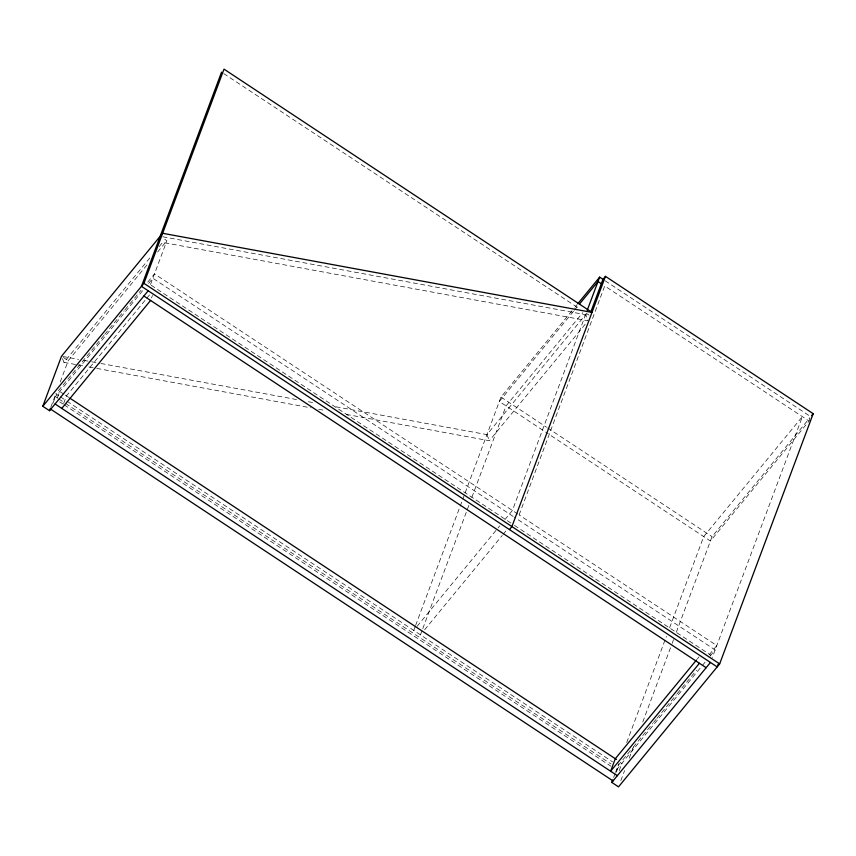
<?xml version="1.0" encoding="UTF-8"?>
<svg xmlns="http://www.w3.org/2000/svg" width="856" height="856" viewBox="0 0 856 856"><rect width="100%" height="100%" fill="white"/><g stroke="black" fill="none" stroke-linecap="round" stroke-linejoin="round"><path stroke-width="0.64" stroke-dasharray="4.28 3.21" d="M50.921 406.964L56.068 393.204M60.273 381.947L68.223 360.676L147.5 264.301M53.093 402.962L55.426 396.713L57.662 398.179M57.406 397.719L59.749 391.46L64.211 394.413M63.654 403.411L66.458 395.9L145.959 299.258M150.528 284.513L166.899 240.729L163.057 238.193M151.523 297.952L152.454 295.448M415.139 626.667L413.737 630.423L416.262 627.341M415.609 625.415L464.722 494.051M465.183 492.799L500.974 397.088L574.344 307.903M420.446 634.863L422.318 629.856M422.789 628.604L469.099 504.751M471.902 497.24L506.046 405.915L582.797 312.611M585.836 314.045L512.402 510.465L504.815 519.699M519.121 514.905L604.721 285.958L809.091 421.066L710.427 541.013L549.327 434.516M613.666 777.419L615.068 773.674M615.528 772.433L618.792 763.691M626.731 742.484L666.385 636.404M669.649 627.673L703.718 536.573L802.382 416.626L712.331 657.472M616.309 772.155L617.711 768.399M619.22 770.657L622.023 763.156M620.846 780.619L624.58 770.625M629.246 758.149L633.911 745.672M642.781 721.961L671.703 644.589M672.174 643.348L673.565 639.603M676.368 632.113L712.064 536.637L809.894 417.707M809.091 421.066L809.915 418.873M62.488 358.685L63.954 362.356L150.816 256.757M159.248 246.507L162.619 242.409L588.051 320.797L585.6 314.676L486.936 434.623L333.316 406.322M157.622 252.006L166.899 240.729M103.897 335.392L55.833 393.824L59.182 396.039M104.742 334.364L124.141 310.781M124.987 309.765L141.005 290.28M147.756 282.084L154.497 273.877L518.201 514.296M54.196 398.211L143.583 289.531M146.804 298.23L150.185 294.111M575.178 306.876L576.869 304.822M573.541 311.252L499.337 401.475L548.215 433.789M574.387 310.225L577.757 306.127M346.263 414.379L489.375 440.744L586.36 322.84M417.107 626.314L497.218 528.922M498.064 527.895L499.754 525.851M424.662 629.738L502.247 535.417M503.093 534.39L506.463 530.281M697.34 658.981L699.031 656.927M618.118 765.521L632.445 748.091M633.29 747.074L652.689 723.491M653.535 722.464L656.06 719.393M656.905 718.366L676.304 694.783M677.139 693.756L696.538 670.173M709.185 654.797L716.782 645.574L519.314 515.034M616.47 769.897L701.653 666.353M702.369 665.476L705.868 661.228M710.084 656.103L715.145 649.95L514.328 517.206M162.801 236.77L589.527 315.393L586.178 313.189M62.82 356.481L78.581 359.381M83.835 360.344L90.394 361.564M91.71 361.799L99.585 363.254M100.901 363.49L296.55 399.549M308.363 401.721L314.933 402.93M63.954 362.356L77.083 364.774M78.399 365.02L83.653 365.983M88.896 366.957L95.465 368.166M96.782 368.401L310.803 407.841M318.689 409.296L325.248 410.505M605.192 280.811L809.626 415.952M223.78 73.616L578.378 308.021M500.974 397.088L546.524 427.208M547.637 427.936L712.064 536.637M513.215 516.468L152.86 278.254L148.548 283.507L513.354 524.664M514.477 525.402L710.822 655.204M63.43 357.508L68.223 360.676M65.323 395.151L68.673 397.366M60.295 396.777L65.869 400.469M66.993 401.207L612.532 761.84M58.775 398.917L64.35 402.609M65.473 403.347L611.013 763.98M59.77 401.892L63.119 404.107M64.232 404.845L610.895 766.216M486.936 434.623L489.375 440.744"/><path stroke-width="1.28" d="M42.8 406.279L61.514 356.235L162.64 233.281L591.988 312.397L224.015 69.143L143.936 283.325L42.8 406.279L49.52 410.72L148.184 290.773M49.52 410.72L50.45 408.216M221.544 72.15L141.465 286.332L717.178 666.899L718.12 664.395M587.237 310.3L599.639 277.141L602.966 279.345L590.833 311.894M612.736 779.912L611.794 782.416L618.514 786.857L719.65 663.903L813.2 413.683L605.46 276.36L511.909 526.579L509.448 529.575M61.782 408.408L150.581 300.456M577.714 303.794L599.639 277.141M579.448 304.073L598.002 281.517L602.442 284.46M602.999 279.366L605.46 276.36M811.552 415.684L813.2 413.683M696.495 660.008L615.303 758.716L610.628 771.224L699.427 663.272M611.794 782.416L710.469 662.458M143.936 283.325L719.65 663.903M143.872 296.015L706.147 667.712M69.785 398.094L616.448 759.465M55.062 403.968L617.347 775.664M50.75 409.221L613.035 780.918"/></g></svg>
